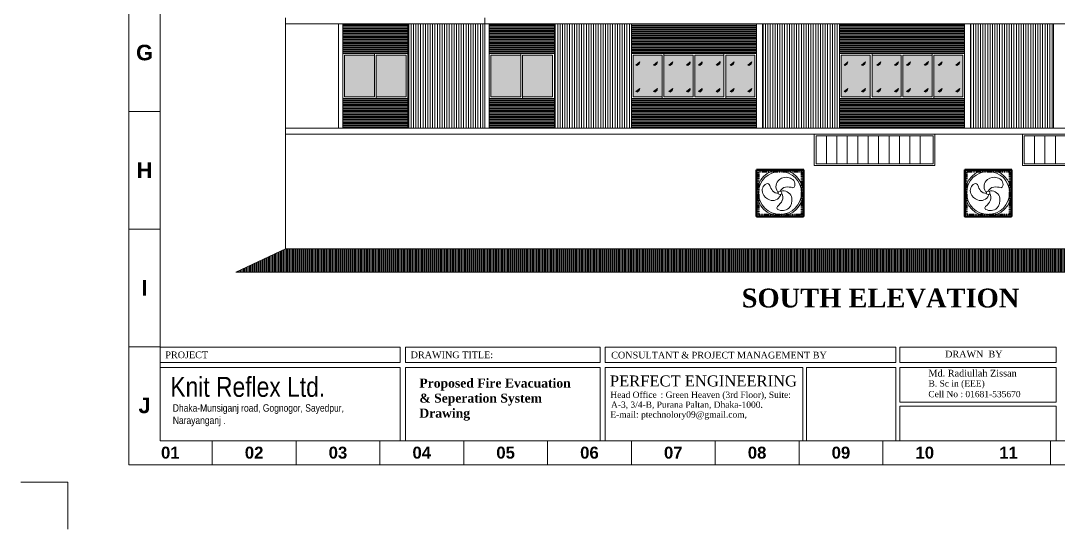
# Model space of a CAD drawing. Header units: inches. Extents: x -250485 to 735580, y -140410 to 288049.
# Drawn here: x 56308 to 57502, y 20857 to 21442 of the extents above; entities that cross this region are included whole.
import ezdxf

# ---------------------------------------------------------------- set-up
doc = ezdxf.new("R2010")
doc.units = ezdxf.units.IN
doc.header["$MEASUREMENT"] = 0
doc.linetypes.add('BORDER2', pattern=[0.875, 0.25, -0.125, 0.25, -0.125, 0, -0.125])
doc.layers.get('0').update_dxf_attribs({"lineweight": 0})
doc.layers.get('Defpoints').update_dxf_attribs({"lineweight": 0})
for name, color, linetype, lineweight in [('DIM.', 251, 'Continuous', 5), ('DIM_WORKING', 7, 'Continuous', 0), ('FIX', 251, 'Continuous', 0), ('Inline', 7, 'Continuous', 0), ('Layer1', 134, 'Continuous', 0), ('Line.1', 36, 'Continuous', 0), ('MAN', 215, 'Continuous', 0), ('Outline', 7, 'Continuous', 0), ('Rack', 160, 'BORDER2', 0), ('Scale', 7, 'Continuous', 0), ('Scale_Text', 7, 'Continuous', 0), ('St_Rod-Dim', 190, 'Continuous', 0), ('Text', 7, 'Continuous', 0), ('TEXT_TITLEBOX', 7, 'Continuous', 13), ('Titelblk', 7, 'Continuous', 25), ('TITLE', 7, 'Continuous', 20), ('Win', 5, 'Continuous', 0), ('window', 140, 'Continuous', 0)]:
    doc.layers.add(name, color=color, linetype=linetype, lineweight=lineweight)
doc.styles.add('MONOTEXT', font='txt')
doc.styles.add('SHT-TEXT-1', font='times.ttf', dxfattribs={"height": 12})
doc.styles.get("Standard").update_dxf_attribs({"font": 'arialbd.ttf', "height": 24})
doc.styles.add('TEXT', font='arial.ttf')
pattern_1 = [(0, (48924.7229, 18004.5232), (4e-16, 1.375), [])]
pattern_2 = [(270, (46652.024, 24522.1427), (2.75, -7e-16), [])]
pattern_3 = [(0, (48756.1524, 18004.5232), (4e-16, 1.375), [])]

# ---------------------------------------------------------------- blocks, each defined once
blk = doc.blocks.new('g8')
at = {"layer": 'Rack', "lineweight": 50}
for p, q in [((-2237.1, -159.9), (-2182.8, -159.9)), ((-2183.1, -159.9), (-2237.1, -159.9)), ((-2237.1, -159.9), (-2237.1, -213.9)), ((-2237.1, -159.9), (-2183.1, -159.9)), ((-2237.1, -213.9), (-2237.1, -159.9)), ((-2185.1, -161.9), (-2235.1, -161.9)), ((-2235.1, -161.9), (-2235.1, -211.9)), ((-2185.1, -211.9), (-2185.1, -161.9)), ((-2183.1, -213.9), (-2183.1, -159.9)), ((-2183.1, -159.9), (-2183.1, -213.9)), ((-2237.1, -213.9), (-2183.1, -213.9)), ((-2183.1, -213.9), (-2237.1, -213.9)), ((-2235.1, -211.9), (-2185.1, -211.9))]:
    blk.add_line(p, q, dxfattribs=at)
at = {"layer": 'St_Rod-Dim'}
blk.add_circle((-2210.1, -186.6), 2.02, dxfattribs=at)
for centre, radius, start, end in [((-2222.3, -183.8), 8.37, 113.8965, 204.4167), ((-2224.6, -178.8), 2.84, 17.3144, 113.2837), ((-2204.7, -173.2), 17.8, 195.2348, 218.034), ((-2205, -179.4), 9.83, 125.4573, 215.8641), ((-2203.4, -179.6), 11, 70.7391, 131.6508), ((-2200.8, -177), 7.85, 348.2059, 82.7337), ((-2195.4, -178.3), 2.32, 273.6175, 350.812), ((-2218.3, -182.8), 12.5, 201.2148, 251.6296), ((-2218.4, -186.1), 9.37, 245.7129, 338.3531), ((-2211.9, -178.3), 9.06, 220.7485, 268.9735), ((-2223.6, -197.1), 15.9, 43.6993, 48.22), ((-2202, -188.8), 9.06, 100.7485, 152.5432), ((-2213.5, -187.1), 4.53, 327.6772, 343.0738), ((-2206.3, -190.1), 5.87, 101.2698, 117.9225), ((-2216, -192.1), 9.06, 340.7485, 31.1918), ((-2206.5, -194.5), 10.2, 9.7352, 95.063), ((-2201.6, -205.5), 25.7, 75.7203, 94.6558), ((-2211.7, -203.9), 2.07, 127.2768, 232.9032), ((-2225.2, -187.3), 19.3, 309.0599, 336.2334), ((-2211.6, -194.6), 15.2, 320.2443, 6.8013), ((-2207.5, -194.1), 12.8, 244.4787, 306.4705)]:
    blk.add_arc(centre, radius, start, end, dxfattribs=at)
at = {"layer": 'Win'}
for radius in [26.7, 24.8]:
    blk.add_circle((-2210.1, -186.6), radius, dxfattribs=at)
blk = doc.blocks.new('PAGE')
at = {"layer": 'Inline', "color": 252, "lineweight": 15}
blk.add_lwpolyline([(178051640.63, 22656441.11), (178051640.63, 22657235.79), (178050505.36, 22657235.79), (178050505.36, 22656441.11)], close=True, dxfattribs=at)
at = {"layer": 'Outline', "color": 252, "lineweight": 15}
blk.add_line((178050483.42, 22656424.24), (178051662.57, 22656424.24), dxfattribs=at)
blk.add_lwpolyline([(178050483.42, 22657252.66), (178050483.42, 22656424.24)], dxfattribs=at)
at = {"layer": 'Scale', "color": 252, "lineweight": 9}
for p, q in [((178050483.42, 22656672.88), (178050505.36, 22656672.88)), ((178050483.42, 22656590.1), (178050505.36, 22656590.1)), ((178050483.42, 22656507.32), (178050505.36, 22656507.32)), ((178050542.02, 22656424.24), (178050542.02, 22656441.11)), ((178050601.02, 22656424.24), (178050601.02, 22656441.11)), ((178050660.01, 22656424.24), (178050660.01, 22656441.11)), ((178050719.01, 22656424.24), (178050719.01, 22656441.11)), ((178050778.01, 22656424.24), (178050778.01, 22656441.11)), ((178050837.01, 22656424.24), (178050837.01, 22656441.11)), ((178050896, 22656424.24), (178050896, 22656441.11)), ((178050955, 22656424.24), (178050955, 22656441.11)), ((178051014, 22656424.24), (178051014, 22656441.11)), ((178051131.99, 22656424.24), (178051131.99, 22656441.11))]:
    blk.add_line(p, q, dxfattribs=at)
at = {"layer": 'Scale_Text', "color": 252, "lineweight": 13, "attachment_point": 5}
for s, insert, char_height, width in [('G', (178050494.39, 22656714.27), 10.97, 8.3603), ('H', (178050494.39, 22656631.49), 10.97, 8.3603), ('I', (178050494.39, 22656548.71), 10.97, 8.3603), ('J', (178050494.39, 22656465.93), 10.97, 8.3603), ('01', (178050512.52, 22656432.67), 8.435, 2.5102), ('02', (178050571.52, 22656432.67), 8.435, 2.5102), ('03', (178050630.51, 22656432.67), 8.435, 2.5102), ('04', (178050689.51, 22656432.67), 8.435, 2.5102), ('05', (178050748.51, 22656432.67), 8.435, 2.5102), ('06', (178050807.51, 22656432.67), 8.435, 2.5102), ('07', (178050866.5, 22656432.67), 8.435, 2.5102), ('08', (178050925.5, 22656432.67), 8.435, 2.5102), ('09', (178050984.5, 22656432.67), 8.435, 2.5102), ('10', (178051043.5, 22656432.67), 8.435, 2.5102), ('11', (178051102.49, 22656432.67), 8.435, 2.5102)]:
    blk.add_mtext(s, dxfattribs=dict(at, insert=insert, char_height=char_height, width=width))
blk = doc.blocks.new('Title')
at = {"layer": 'Defpoints', "color": 1, "ltscale": 10}
blk.add_lwpolyline([(-102338.3, -88042.4), (-102338.3, -87942.4), (-102438.3, -87942.4)], dxfattribs=at)
at = {"layer": 'Titelblk', "color": 3, "linetype": 'Continuous', "lineweight": 0, "xscale": 3.014611567961765, "yscale": 3.014611567959946, "zscale": 3.014611567966516}
blk.add_blockref('PAGE', (-536855255.8, -68388224), dxfattribs=at)

msp = doc.modelspace()

# ---------------------------------------------------------------- hatches: boundary and pattern name
at = {"layer": 'DIM_WORKING', "ltscale": 30}
h = msp.add_hatch(color=256, dxfattribs=at)
h.set_gradient(color1=(191, 203, 212), one_color=1, tint=1, name='CURVED')
h.paths.add_polyline_path([(56715.1, 21402.6), (56680.6, 21402.6), (56680.6, 21354.6), (56715.1, 21354.6)])
h.paths.add_polyline_path([(56751.6, 21402.6), (56717.1, 21402.6), (56717.1, 21354.6), (56751.6, 21354.6)])
h = msp.add_hatch(color=256, dxfattribs=at)
h.set_gradient(color1=(191, 203, 212), one_color=1, tint=1, name='CURVED')
h.paths.add_polyline_path([(56883.7, 21402.6), (56849.2, 21402.6), (56849.2, 21354.6), (56883.7, 21354.6)])
h.paths.add_polyline_path([(56920.2, 21402.6), (56885.7, 21402.6), (56885.7, 21354.6), (56920.2, 21354.6)])
h = msp.add_hatch(color=256, dxfattribs=at)
h.set_gradient(color1=(191, 203, 212), one_color=1, tint=1, name='CURVED')
h.paths.add_polyline_path([(57046.4, 21402.6), (57012.9, 21402.6), (57012.9, 21354.6), (57046.4, 21354.6)])
h.paths.add_polyline_path([(57036.3, 21391.1), (57040.8, 21394.8), (57040.6, 21393.6), (57040.2, 21392.4), (57037.9, 21390.6), (57037.4, 21391.1)], flags=16)
h.paths.add_polyline_path([(57019.9, 21392.4), (57017.6, 21390.6), (57017.2, 21391.1), (57016.1, 21391.1), (57020.5, 21394.8), (57020.3, 21393.6)], flags=16)
h.paths.add_polyline_path([(57040.8, 21364.3), (57040.6, 21363.1), (57040.6, 21362.2), (57040.2, 21361.9), (57037.9, 21360.1), (57037.4, 21360.7), (57036.4, 21360.7)], flags=16)
h.paths.add_polyline_path([(57020.5, 21364.3), (57020.3, 21363.1), (57019.9, 21361.9), (57017.6, 21360.1), (57017.2, 21360.7), (57016.1, 21360.7)], flags=16)
h.paths.add_polyline_path([(57048.4, 21354.6), (57081.9, 21354.6), (57081.9, 21402.6), (57048.4, 21402.6)])
h.paths.add_polyline_path([(57055.5, 21390.6), (57055.1, 21391.1), (57054, 21391.1), (57058.4, 21394.8), (57058.2, 21393.6), (57057.8, 21392.4)], flags=16)
h.paths.add_polyline_path([(57058.4, 21364.3), (57058.2, 21363.1), (57057.8, 21361.9), (57055.5, 21360.1), (57055.1, 21360.7), (57054, 21360.7)], flags=16)
h.paths.add_polyline_path([(57074.2, 21391.1), (57078.7, 21394.8), (57078.5, 21393.6), (57078.1, 21392.4), (57075.8, 21390.6), (57075.3, 21391.1)], flags=16)
h.paths.add_polyline_path([(57074.2, 21360.7), (57078.7, 21364.3), (57078.5, 21363.1), (57078.1, 21361.9), (57075.8, 21360.1), (57075.3, 21360.7)], flags=16)
h.paths.add_polyline_path([(57083.9, 21354.6), (57117.4, 21354.6), (57117.4, 21402.6), (57083.9, 21402.6)])
h.paths.add_polyline_path([(57092.5, 21364.3), (57092.3, 21363.1), (57091.9, 21361.9), (57089.6, 21360.1), (57089.2, 21360.7), (57088.1, 21360.7)], flags=16)
h.paths.add_polyline_path([(57089.6, 21390.6), (57089.2, 21391.1), (57088.1, 21391.1), (57092.5, 21394.8), (57092.3, 21393.6), (57091.9, 21392.4)], flags=16)
h.paths.add_polyline_path([(57112.6, 21392.7), (57110.3, 21390.9), (57109.9, 21390.6), (57112.2, 21392.4)], flags=16)
h.paths.add_polyline_path([(57108.3, 21360.7), (57112.8, 21364.3), (57112.6, 21363.1), (57112.2, 21361.9), (57109.9, 21360.1), (57109.4, 21360.7)], flags=16)
h.paths.add_polyline_path([(57152.9, 21402.6), (57119.4, 21402.6), (57119.4, 21354.6), (57152.9, 21354.6)])
h.paths.add_polyline_path([(57129.1, 21364.3), (57128.8, 21363.1), (57128.4, 21361.9), (57126.1, 21360.1), (57125.7, 21360.7), (57124.6, 21360.7)], flags=16)
h.paths.add_polyline_path([(57149.4, 21364.3), (57149.1, 21363.1), (57148.7, 21361.9), (57146.4, 21360.1), (57146, 21360.7), (57144.9, 21360.7)], flags=16)
h.paths.add_polyline_path([(57144.9, 21391.1), (57149.4, 21394.8), (57149.1, 21393.6), (57148.7, 21392.4), (57146.4, 21390.6), (57146, 21391.1)], flags=16)
h.paths.add_polyline_path([(57126.1, 21390.6), (57125.7, 21391.1), (57124.6, 21391.1), (57129.1, 21394.8), (57128.8, 21393.6), (57128.4, 21392.4)], flags=16)
h = msp.add_hatch(color=256, dxfattribs=at)
h.set_gradient(color1=(191, 203, 212), one_color=1, tint=1, name='CURVED')
h.paths.add_polyline_path([(57285.9, 21402.6), (57252.4, 21402.6), (57252.4, 21354.6), (57285.9, 21354.6)])
h.paths.add_polyline_path([(57275.8, 21391.1), (57280.3, 21394.8), (57280.1, 21393.6), (57279.7, 21392.4), (57277.4, 21390.6), (57276.9, 21391.1)], flags=16)
h.paths.add_polyline_path([(57259.4, 21392.4), (57257.1, 21390.6), (57256.7, 21391.1), (57255.6, 21391.1), (57260, 21394.8), (57259.8, 21393.6)], flags=16)
h.paths.add_polyline_path([(57280.3, 21364.3), (57280.1, 21363.1), (57280.1, 21362.2), (57279.7, 21361.9), (57277.4, 21360.1), (57276.9, 21360.7), (57275.9, 21360.7)], flags=16)
h.paths.add_polyline_path([(57260, 21364.3), (57259.8, 21363.1), (57259.4, 21361.9), (57257.1, 21360.1), (57256.7, 21360.7), (57255.6, 21360.7)], flags=16)
h.paths.add_polyline_path([(57287.9, 21354.6), (57321.4, 21354.6), (57321.4, 21402.6), (57287.9, 21402.6)])
h.paths.add_polyline_path([(57295, 21390.6), (57294.6, 21391.1), (57293.5, 21391.1), (57297.9, 21394.8), (57297.7, 21393.6), (57297.3, 21392.4)], flags=16)
h.paths.add_polyline_path([(57297.9, 21364.3), (57297.7, 21363.1), (57297.3, 21361.9), (57295, 21360.1), (57294.6, 21360.7), (57293.5, 21360.7)], flags=16)
h.paths.add_polyline_path([(57313.7, 21391.1), (57318.2, 21394.8), (57318, 21393.6), (57317.6, 21392.4), (57315.3, 21390.6), (57314.8, 21391.1)], flags=16)
h.paths.add_polyline_path([(57313.7, 21360.7), (57318.2, 21364.3), (57318, 21363.1), (57317.6, 21361.9), (57315.3, 21360.1), (57314.8, 21360.7)], flags=16)
h.paths.add_polyline_path([(57323.4, 21354.6), (57356.9, 21354.6), (57356.9, 21402.6), (57323.4, 21402.6)])
h.paths.add_polyline_path([(57332, 21364.3), (57331.8, 21363.1), (57331.4, 21361.9), (57329.1, 21360.1), (57328.7, 21360.7), (57327.6, 21360.7)], flags=16)
h.paths.add_polyline_path([(57329.1, 21390.6), (57328.7, 21391.1), (57327.6, 21391.1), (57332, 21394.8), (57331.8, 21393.6), (57331.4, 21392.4)], flags=16)
h.paths.add_polyline_path([(57352.1, 21392.7), (57349.8, 21390.9), (57349.4, 21390.6), (57351.7, 21392.4)], flags=16)
h.paths.add_polyline_path([(57347.8, 21360.7), (57352.3, 21364.3), (57352.1, 21363.1), (57351.7, 21361.9), (57349.4, 21360.1), (57348.9, 21360.7)], flags=16)
h.paths.add_polyline_path([(57392.4, 21402.6), (57358.9, 21402.6), (57358.9, 21354.6), (57392.4, 21354.6)])
h.paths.add_polyline_path([(57368.6, 21364.3), (57368.3, 21363.1), (57367.9, 21361.9), (57365.6, 21360.1), (57365.2, 21360.7), (57364.1, 21360.7)], flags=16)
h.paths.add_polyline_path([(57388.9, 21364.3), (57388.6, 21363.1), (57388.2, 21361.9), (57385.9, 21360.1), (57385.5, 21360.7), (57384.4, 21360.7)], flags=16)
h.paths.add_polyline_path([(57384.4, 21391.1), (57388.9, 21394.8), (57388.6, 21393.6), (57388.2, 21392.4), (57385.9, 21390.6), (57385.5, 21391.1)], flags=16)
h.paths.add_polyline_path([(57365.6, 21390.6), (57365.2, 21391.1), (57364.1, 21391.1), (57368.6, 21394.8), (57368.3, 21393.6), (57367.9, 21392.4)], flags=16)
at = {"layer": 'FIX', "ltscale": 30}
h = msp.add_hatch(dxfattribs=at)
h.set_pattern_fill('ANSI31', color=256, scale=11, angle=315, style=0)
h.set_pattern_definition(pattern_3)
h.paths.add_polyline_path([(56753.6, 21438.6), (56678.6, 21438.6), (56678.6, 21404.6), (56753.6, 21404.6)])
h = msp.add_hatch(dxfattribs=at)
h.set_pattern_fill('ANSI31', color=256, scale=11, angle=315, style=0)
h.set_pattern_definition(pattern_1)
h.paths.add_polyline_path([(56922.2, 21438.6), (56847.2, 21438.6), (56847.2, 21404.6), (56922.2, 21404.6)])
h = msp.add_hatch(dxfattribs=at)
h.set_pattern_fill('ANSI31', color=256, scale=11, angle=315, style=0)
h.set_pattern_definition([(0, (46652.0241, 24522.1427), (4e-16, 1.375), [])])
h.paths.add_polyline_path([(57154.9, 21438.6), (57010.9, 21438.6), (57010.9, 21404.6), (57154.9, 21404.6)])
h = msp.add_hatch(dxfattribs=at)
h.set_pattern_fill('ANSI31', color=256, scale=11, angle=315, style=0)
h.set_pattern_definition(pattern_1)
h.paths.add_polyline_path([(57394.4, 21438.6), (57250.4, 21438.6), (57250.4, 21404.6), (57394.4, 21404.6)])
h = msp.add_hatch(dxfattribs=at)
h.set_pattern_fill('ANSI31', color=256, scale=11, angle=315, style=0)
h.set_pattern_definition(pattern_3)
h.paths.add_polyline_path([(56753.6, 21352.6), (56678.6, 21352.6), (56678.6, 21318.6), (56753.6, 21318.6)])
h = msp.add_hatch(dxfattribs=at)
h.set_pattern_fill('ANSI31', color=256, scale=11, angle=315, style=0)
h.set_pattern_definition(pattern_1)
h.paths.add_polyline_path([(56922.2, 21352.6), (56847.2, 21352.6), (56847.2, 21318.6), (56922.2, 21318.6)])
h = msp.add_hatch(dxfattribs=at)
h.set_pattern_fill('ANSI31', color=256, scale=11, angle=315, style=0)
h.set_pattern_definition(pattern_1)
h.paths.add_polyline_path([(57154.9, 21352.6), (57010.9, 21352.6), (57010.9, 21318.6), (57154.9, 21318.6)])
h = msp.add_hatch(dxfattribs=at)
h.set_pattern_fill('ANSI31', color=256, scale=11, angle=315, style=0)
h.set_pattern_definition(pattern_1)
h.paths.add_polyline_path([(57394.4, 21352.6), (57250.4, 21352.6), (57250.4, 21318.6), (57394.4, 21318.6)])
at = {"layer": 'Line.1', "ltscale": 30}
h = msp.add_hatch(dxfattribs=at)
h.set_pattern_fill('ANSI31', color=256, scale=11, angle=225, style=0)
h.set_pattern_definition([(270, (48924.7229, 18004.5232), (1.375, -3e-16), [])])
h.paths.add_polyline_path([(58169.2, 21152.6), (58100.9, 21179.6), (56612.7, 21179.6), (56555.7, 21152.6)])
at = {"layer": 'MAN', "ltscale": 30}
h = msp.add_hatch(dxfattribs=at)
h.set_pattern_fill('ANSI31', color=256, scale=22, angle=225, style=0)
h.set_pattern_definition([(270, (46483.274, 24522.1427), (2.75, -7e-16), [])])
h.paths.add_polyline_path([(56842.2, 21438.6), (56753.4, 21438.6), (56753.4, 21318.6), (56842.2, 21318.6)])
h = msp.add_hatch(dxfattribs=at)
h.set_pattern_fill('ANSI31', color=256, scale=22, angle=225, style=0)
h.set_pattern_definition(pattern_2)
h.paths.add_polyline_path([(57010.9, 21438.6), (56922.2, 21438.6), (56922.2, 21318.6), (57010.9, 21318.6)])
h = msp.add_hatch(dxfattribs=at)
h.set_pattern_fill('ANSI31', color=256, scale=22, angle=225, style=0)
h.set_pattern_definition(pattern_2)
h.paths.add_polyline_path([(57250.4, 21438.6), (57161.7, 21438.6), (57161.7, 21318.6), (57250.4, 21318.6)])
h = msp.add_hatch(dxfattribs=at)
h.set_pattern_fill('ANSI31', color=256, scale=22, angle=225, style=0)
h.set_pattern_definition(pattern_2)
h.paths.add_polyline_path([(57496.9, 21438.6), (57401.2, 21438.6), (57401.2, 21318.6), (57496.9, 21318.6)])

# ---------------------------------------------------------------- linework, layer by layer
at = {"layer": 'DIM_WORKING', "ltscale": 30}
for points in [[(57154.9, 21404.6), (57010.9, 21404.6), (57010.9, 21352.6), (57154.9, 21352.6)], [(57250.4, 21404.6), (57394.4, 21404.6), (57394.4, 21352.6), (57250.4, 21352.6)], [(57208.9, 21270.6), (57154.9, 21270.6), (57154.9, 21216.6), (57208.9, 21216.6)], [(57448.4, 21270.6), (57394.4, 21270.6), (57394.4, 21216.6), (57448.4, 21216.6)]]:
    msp.add_lwpolyline(points, close=True, dxfattribs=at)
at = {"layer": 'FIX', "ltscale": 30}
for p, q in [((56612.7, 21318.6), (56612.7, 21445.6)), ((56673.6, 21318.6), (56673.6, 21438.6)), ((56678.6, 21318.6), (56678.6, 21438.6)), ((56753.6, 21318.6), (56753.6, 21438.6)), ((56842.2, 21318.6), (56842.2, 21445.6)), ((56847.2, 21318.6), (56847.2, 21438.6)), ((56922.2, 21318.6), (56922.2, 21438.6)), ((57010.9, 21318.6), (57010.9, 21438.6)), ((57154.9, 21318.6), (57154.9, 21438.6)), ((57161.7, 21318.6), (57161.7, 21438.6)), ((57250.4, 21318.6), (57250.4, 21438.6)), ((57394.4, 21318.6), (57394.4, 21438.6)), ((57401.2, 21318.6), (57401.2, 21438.6)), ((57496.9, 21318.6), (57496.9, 21438.6)), ((56612.7, 21179.6), (56612.7, 21318.6))]:
    msp.add_line(p, q, dxfattribs=at)
for points in [[(56612.7, 21438.6), (58136.9, 21438.6)], [(56678.6, 21404.6), (56753.6, 21404.6)], [(56847.2, 21404.6), (56922.2, 21404.6)], [(57010.9, 21404.6), (57154.9, 21404.6)], [(57250.4, 21404.6), (57394.4, 21404.6)], [(56678.6, 21352.6), (56753.6, 21352.6)], [(56847.2, 21352.6), (56922.2, 21352.6)], [(57010.9, 21352.6), (57154.9, 21352.6)], [(57250.4, 21352.6), (57394.4, 21352.6)], [(56612.7, 21318.6), (58136.9, 21318.6)], [(56612.7, 21318.6), (58100.9, 21318.6)], [(56612.7, 21311.6), (58100.9, 21311.6)], [(56612.7, 21179.6), (58100.9, 21179.6)]]:
    msp.add_lwpolyline(points, dxfattribs=at)
at = {"layer": 'Layer1', "ltscale": 30}
for p, q in [((57016.1, 21391.1), (57020.5, 21394.8)), ((57017.2, 21391.1), (57016.1, 21391.1)), ((57017.2, 21391.1), (57020.3, 21393.6)), ((57017.6, 21390.6), (57017.2, 21391.1)), ((57017.6, 21390.6), (57019.9, 21392.4)), ((57020.3, 21393.6), (57019.9, 21392.4)), ((57020.5, 21394.8), (57020.3, 21393.6)), ((57036.3, 21391.1), (57040.8, 21394.8)), ((57036.3, 21391.1), (57040.8, 21394.8)), ((57037.4, 21391.1), (57036.3, 21391.1)), ((57037.4, 21391.1), (57040.6, 21393.6)), ((57037.4, 21391.1), (57040.6, 21393.6)), ((57037.9, 21390.6), (57037.4, 21391.1)), ((57037.9, 21390.6), (57040.2, 21392.4)), ((57037.9, 21390.6), (57040.2, 21392.4)), ((57040.6, 21393.6), (57040.2, 21392.4)), ((57040.8, 21394.8), (57040.6, 21393.6)), ((57054, 21391.1), (57058.4, 21394.8)), ((57054, 21391.1), (57058.4, 21394.8)), ((57055.1, 21391.1), (57054, 21391.1)), ((57055.1, 21391.1), (57058.2, 21393.6)), ((57055.1, 21391.1), (57058.2, 21393.6)), ((57055.5, 21390.6), (57055.1, 21391.1)), ((57055.5, 21390.6), (57057.8, 21392.4)), ((57055.5, 21390.6), (57057.8, 21392.4)), ((57058.2, 21393.6), (57057.8, 21392.4)), ((57058.4, 21394.8), (57058.2, 21393.6)), ((57074.2, 21391.1), (57078.7, 21394.8)), ((57074.2, 21391.1), (57078.7, 21394.8)), ((57075.3, 21391.1), (57074.2, 21391.1)), ((57075.3, 21391.1), (57078.5, 21393.6)), ((57075.3, 21391.1), (57078.5, 21393.6)), ((57075.8, 21390.6), (57075.3, 21391.1)), ((57075.8, 21390.6), (57078.1, 21392.4)), ((57075.8, 21390.6), (57078.1, 21392.4)), ((57078.5, 21393.6), (57078.1, 21392.4)), ((57078.7, 21394.8), (57078.5, 21393.6)), ((57088.1, 21391.1), (57092.5, 21394.8)), ((57088.1, 21391.1), (57092.5, 21394.8)), ((57089.2, 21391.1), (57088.1, 21391.1)), ((57089.2, 21391.1), (57092.3, 21393.6)), ((57089.2, 21391.1), (57092.3, 21393.6)), ((57089.6, 21390.6), (57089.2, 21391.1)), ((57089.6, 21390.6), (57091.9, 21392.4)), ((57089.6, 21390.6), (57091.9, 21392.4)), ((57092.3, 21393.6), (57091.9, 21392.4)), ((57092.5, 21394.8), (57092.3, 21393.6)), ((57108.3, 21391.1), (57112.8, 21394.8)), ((57108.7, 21391.4), (57113.2, 21395.1)), ((57109.8, 21391.5), (57108.7, 21391.4)), ((57109.4, 21391.1), (57112.6, 21393.6)), ((57109.8, 21391.5), (57113, 21393.9)), ((57110.3, 21390.9), (57109.8, 21391.5)), ((57109.9, 21390.6), (57112.2, 21392.4)), ((57110.3, 21390.9), (57112.6, 21392.7)), ((57113, 21393.9), (57112.6, 21392.7)), ((57113.2, 21395.1), (57113, 21393.9)), ((57124.6, 21391.1), (57129.1, 21394.8)), ((57124.6, 21391.1), (57129.1, 21394.8)), ((57125.7, 21391.1), (57124.6, 21391.1)), ((57125.7, 21391.1), (57128.8, 21393.6)), ((57125.7, 21391.1), (57128.8, 21393.6)), ((57126.1, 21390.6), (57125.7, 21391.1)), ((57126.1, 21390.6), (57128.4, 21392.4)), ((57126.1, 21390.6), (57128.4, 21392.4)), ((57128.8, 21393.6), (57128.4, 21392.4)), ((57129.1, 21394.8), (57128.8, 21393.6)), ((57144.9, 21391.1), (57149.4, 21394.8)), ((57144.9, 21391.1), (57149.4, 21394.8)), ((57146, 21391.1), (57144.9, 21391.1)), ((57146, 21391.1), (57149.1, 21393.6)), ((57146, 21391.1), (57149.1, 21393.6)), ((57146.4, 21390.6), (57146, 21391.1)), ((57146.4, 21390.6), (57148.7, 21392.4)), ((57146.4, 21390.6), (57148.7, 21392.4)), ((57149.1, 21393.6), (57148.7, 21392.4)), ((57149.4, 21394.8), (57149.1, 21393.6)), ((57255.6, 21391.1), (57260, 21394.8)), ((57256.7, 21391.1), (57255.6, 21391.1)), ((57256.7, 21391.1), (57259.8, 21393.6)), ((57257.1, 21390.6), (57256.7, 21391.1)), ((57257.1, 21390.6), (57259.4, 21392.4)), ((57259.8, 21393.6), (57259.4, 21392.4)), ((57260, 21394.8), (57259.8, 21393.6)), ((57275.8, 21391.1), (57280.3, 21394.8)), ((57275.8, 21391.1), (57280.3, 21394.8)), ((57276.9, 21391.1), (57275.8, 21391.1)), ((57276.9, 21391.1), (57280.1, 21393.6)), ((57276.9, 21391.1), (57280.1, 21393.6)), ((57277.4, 21390.6), (57276.9, 21391.1)), ((57277.4, 21390.6), (57279.7, 21392.4)), ((57277.4, 21390.6), (57279.7, 21392.4)), ((57280.1, 21393.6), (57279.7, 21392.4)), ((57280.3, 21394.8), (57280.1, 21393.6)), ((57293.5, 21391.1), (57297.9, 21394.8)), ((57293.5, 21391.1), (57297.9, 21394.8)), ((57294.6, 21391.1), (57293.5, 21391.1)), ((57294.6, 21391.1), (57297.7, 21393.6)), ((57294.6, 21391.1), (57297.7, 21393.6)), ((57295, 21390.6), (57294.6, 21391.1)), ((57295, 21390.6), (57297.3, 21392.4)), ((57295, 21390.6), (57297.3, 21392.4)), ((57297.7, 21393.6), (57297.3, 21392.4)), ((57297.9, 21394.8), (57297.7, 21393.6)), ((57313.7, 21391.1), (57318.2, 21394.8)), ((57313.7, 21391.1), (57318.2, 21394.8)), ((57314.8, 21391.1), (57313.7, 21391.1)), ((57314.8, 21391.1), (57318, 21393.6)), ((57314.8, 21391.1), (57318, 21393.6)), ((57315.3, 21390.6), (57314.8, 21391.1)), ((57315.3, 21390.6), (57317.6, 21392.4)), ((57315.3, 21390.6), (57317.6, 21392.4)), ((57318, 21393.6), (57317.6, 21392.4)), ((57318.2, 21394.8), (57318, 21393.6)), ((57327.6, 21391.1), (57332, 21394.8)), ((57327.6, 21391.1), (57332, 21394.8)), ((57328.7, 21391.1), (57327.6, 21391.1)), ((57328.7, 21391.1), (57331.8, 21393.6)), ((57328.7, 21391.1), (57331.8, 21393.6)), ((57329.1, 21390.6), (57328.7, 21391.1)), ((57329.1, 21390.6), (57331.4, 21392.4)), ((57329.1, 21390.6), (57331.4, 21392.4)), ((57331.8, 21393.6), (57331.4, 21392.4)), ((57332, 21394.8), (57331.8, 21393.6)), ((57347.8, 21391.1), (57352.3, 21394.8)), ((57348.2, 21391.4), (57352.7, 21395.1)), ((57349.3, 21391.5), (57348.2, 21391.4)), ((57348.9, 21391.1), (57352.1, 21393.6)), ((57349.3, 21391.5), (57352.5, 21393.9)), ((57349.8, 21390.9), (57349.3, 21391.5)), ((57349.4, 21390.6), (57351.7, 21392.4)), ((57349.8, 21390.9), (57352.1, 21392.7)), ((57352.5, 21393.9), (57352.1, 21392.7)), ((57352.7, 21395.1), (57352.5, 21393.9)), ((57364.1, 21391.1), (57368.6, 21394.8)), ((57364.1, 21391.1), (57368.6, 21394.8)), ((57365.2, 21391.1), (57364.1, 21391.1)), ((57365.2, 21391.1), (57368.3, 21393.6)), ((57365.2, 21391.1), (57368.3, 21393.6)), ((57365.6, 21390.6), (57365.2, 21391.1)), ((57365.6, 21390.6), (57367.9, 21392.4)), ((57365.6, 21390.6), (57367.9, 21392.4)), ((57368.3, 21393.6), (57367.9, 21392.4)), ((57368.6, 21394.8), (57368.3, 21393.6)), ((57384.4, 21391.1), (57388.9, 21394.8)), ((57384.4, 21391.1), (57388.9, 21394.8)), ((57385.5, 21391.1), (57384.4, 21391.1)), ((57385.5, 21391.1), (57388.6, 21393.6)), ((57385.5, 21391.1), (57388.6, 21393.6)), ((57385.9, 21390.6), (57385.5, 21391.1)), ((57385.9, 21390.6), (57388.2, 21392.4)), ((57385.9, 21390.6), (57388.2, 21392.4)), ((57388.6, 21393.6), (57388.2, 21392.4)), ((57388.9, 21394.8), (57388.6, 21393.6)), ((57016.1, 21360.7), (57020.5, 21364.3)), ((57016.1, 21360.7), (57020.5, 21364.3)), ((57017.2, 21360.7), (57016.1, 21360.7)), ((57017.2, 21360.7), (57020.3, 21363.1)), ((57017.2, 21360.7), (57020.3, 21363.1)), ((57017.6, 21360.1), (57017.2, 21360.7)), ((57017.6, 21360.1), (57019.9, 21361.9)), ((57017.6, 21360.1), (57019.9, 21361.9)), ((57020.3, 21363.1), (57019.9, 21361.9)), ((57020.5, 21364.3), (57020.3, 21363.1)), ((57036.3, 21360.7), (57040.8, 21364.3)), ((57037.4, 21360.7), (57036.3, 21360.7)), ((57037.4, 21360.7), (57040.6, 21363.1)), ((57037.9, 21360.1), (57037.4, 21360.7)), ((57037.9, 21360.1), (57040.2, 21361.9)), ((57040.2, 21361.9), (57037.9, 21360.1)), ((57040.6, 21362.2), (57040.2, 21361.9)), ((57040.8, 21364.3), (57040.6, 21363.1)), ((57040.6, 21363.1), (57040.6, 21362.2)), ((57054, 21360.7), (57058.4, 21364.3)), ((57054, 21360.7), (57058.4, 21364.3)), ((57055.1, 21360.7), (57054, 21360.7)), ((57055.1, 21360.7), (57058.2, 21363.1)), ((57055.1, 21360.7), (57058.2, 21363.1)), ((57055.5, 21360.1), (57055.1, 21360.7)), ((57055.5, 21360.1), (57057.8, 21361.9)), ((57055.5, 21360.1), (57057.8, 21361.9)), ((57058.2, 21363.1), (57057.8, 21361.9)), ((57058.4, 21364.3), (57058.2, 21363.1)), ((57074.2, 21360.7), (57078.7, 21364.3)), ((57074.2, 21360.7), (57078.7, 21364.3)), ((57075.3, 21360.7), (57074.2, 21360.7)), ((57075.3, 21360.7), (57078.5, 21363.1)), ((57075.3, 21360.7), (57078.5, 21363.1)), ((57075.8, 21360.1), (57075.3, 21360.7)), ((57075.8, 21360.1), (57078.1, 21361.9)), ((57075.8, 21360.1), (57078.1, 21361.9)), ((57078.5, 21363.1), (57078.1, 21361.9)), ((57078.7, 21364.3), (57078.5, 21363.1)), ((57088.1, 21360.7), (57092.5, 21364.3)), ((57088.1, 21360.7), (57092.5, 21364.3)), ((57089.2, 21360.7), (57088.1, 21360.7)), ((57089.2, 21360.7), (57092.3, 21363.1)), ((57089.2, 21360.7), (57092.3, 21363.1)), ((57089.6, 21360.1), (57089.2, 21360.7)), ((57089.6, 21360.1), (57091.9, 21361.9)), ((57089.6, 21360.1), (57091.9, 21361.9)), ((57092.3, 21363.1), (57091.9, 21361.9)), ((57092.5, 21364.3), (57092.3, 21363.1)), ((57108.3, 21360.7), (57112.8, 21364.3)), ((57108.3, 21360.7), (57112.8, 21364.3)), ((57109.4, 21360.7), (57108.3, 21360.7)), ((57109.4, 21360.7), (57112.6, 21363.1)), ((57109.4, 21360.7), (57112.6, 21363.1)), ((57109.9, 21360.1), (57109.4, 21360.7)), ((57109.9, 21360.1), (57112.2, 21361.9)), ((57109.9, 21360.1), (57112.2, 21361.9)), ((57112.6, 21363.1), (57112.2, 21361.9)), ((57112.8, 21364.3), (57112.6, 21363.1)), ((57124.6, 21360.7), (57129.1, 21364.3)), ((57124.6, 21360.7), (57129.1, 21364.3)), ((57125.7, 21360.7), (57124.6, 21360.7)), ((57125.7, 21360.7), (57128.8, 21363.1)), ((57125.7, 21360.7), (57128.8, 21363.1)), ((57126.1, 21360.1), (57125.7, 21360.7)), ((57126.1, 21360.1), (57128.4, 21361.9)), ((57126.1, 21360.1), (57128.4, 21361.9)), ((57128.8, 21363.1), (57128.4, 21361.9)), ((57129.1, 21364.3), (57128.8, 21363.1)), ((57144.9, 21360.7), (57149.4, 21364.3)), ((57144.9, 21360.7), (57149.4, 21364.3)), ((57146, 21360.7), (57144.9, 21360.7)), ((57146, 21360.7), (57149.1, 21363.1)), ((57146, 21360.7), (57149.1, 21363.1)), ((57146.4, 21360.1), (57146, 21360.7)), ((57146.4, 21360.1), (57148.7, 21361.9)), ((57146.4, 21360.1), (57148.7, 21361.9)), ((57149.1, 21363.1), (57148.7, 21361.9)), ((57149.4, 21364.3), (57149.1, 21363.1)), ((57255.6, 21360.7), (57260, 21364.3)), ((57255.6, 21360.7), (57260, 21364.3)), ((57256.7, 21360.7), (57255.6, 21360.7)), ((57256.7, 21360.7), (57259.8, 21363.1)), ((57256.7, 21360.7), (57259.8, 21363.1)), ((57257.1, 21360.1), (57256.7, 21360.7)), ((57257.1, 21360.1), (57259.4, 21361.9)), ((57257.1, 21360.1), (57259.4, 21361.9)), ((57259.8, 21363.1), (57259.4, 21361.9)), ((57260, 21364.3), (57259.8, 21363.1)), ((57275.8, 21360.7), (57280.3, 21364.3)), ((57276.9, 21360.7), (57275.8, 21360.7)), ((57276.9, 21360.7), (57280.1, 21363.1)), ((57277.4, 21360.1), (57276.9, 21360.7)), ((57277.4, 21360.1), (57279.7, 21361.9)), ((57279.7, 21361.9), (57277.4, 21360.1)), ((57280.1, 21362.2), (57279.7, 21361.9)), ((57280.3, 21364.3), (57280.1, 21363.1)), ((57280.1, 21363.1), (57280.1, 21362.2)), ((57293.5, 21360.7), (57297.9, 21364.3)), ((57293.5, 21360.7), (57297.9, 21364.3)), ((57294.6, 21360.7), (57293.5, 21360.7)), ((57294.6, 21360.7), (57297.7, 21363.1)), ((57294.6, 21360.7), (57297.7, 21363.1)), ((57295, 21360.1), (57294.6, 21360.7)), ((57295, 21360.1), (57297.3, 21361.9)), ((57295, 21360.1), (57297.3, 21361.9)), ((57297.7, 21363.1), (57297.3, 21361.9)), ((57297.9, 21364.3), (57297.7, 21363.1)), ((57313.7, 21360.7), (57318.2, 21364.3)), ((57313.7, 21360.7), (57318.2, 21364.3)), ((57314.8, 21360.7), (57313.7, 21360.7)), ((57314.8, 21360.7), (57318, 21363.1)), ((57314.8, 21360.7), (57318, 21363.1)), ((57315.3, 21360.1), (57314.8, 21360.7)), ((57315.3, 21360.1), (57317.6, 21361.9)), ((57315.3, 21360.1), (57317.6, 21361.9)), ((57318, 21363.1), (57317.6, 21361.9)), ((57318.2, 21364.3), (57318, 21363.1)), ((57327.6, 21360.7), (57332, 21364.3)), ((57327.6, 21360.7), (57332, 21364.3)), ((57328.7, 21360.7), (57327.6, 21360.7)), ((57328.7, 21360.7), (57331.8, 21363.1)), ((57328.7, 21360.7), (57331.8, 21363.1)), ((57329.1, 21360.1), (57328.7, 21360.7)), ((57329.1, 21360.1), (57331.4, 21361.9)), ((57329.1, 21360.1), (57331.4, 21361.9)), ((57331.8, 21363.1), (57331.4, 21361.9)), ((57332, 21364.3), (57331.8, 21363.1)), ((57347.8, 21360.7), (57352.3, 21364.3)), ((57347.8, 21360.7), (57352.3, 21364.3)), ((57348.9, 21360.7), (57347.8, 21360.7)), ((57348.9, 21360.7), (57352.1, 21363.1)), ((57348.9, 21360.7), (57352.1, 21363.1)), ((57349.4, 21360.1), (57348.9, 21360.7)), ((57349.4, 21360.1), (57351.7, 21361.9)), ((57349.4, 21360.1), (57351.7, 21361.9)), ((57352.1, 21363.1), (57351.7, 21361.9)), ((57352.3, 21364.3), (57352.1, 21363.1)), ((57364.1, 21360.7), (57368.6, 21364.3)), ((57364.1, 21360.7), (57368.6, 21364.3)), ((57365.2, 21360.7), (57364.1, 21360.7)), ((57365.2, 21360.7), (57368.3, 21363.1)), ((57365.2, 21360.7), (57368.3, 21363.1)), ((57365.6, 21360.1), (57365.2, 21360.7)), ((57365.6, 21360.1), (57367.9, 21361.9)), ((57365.6, 21360.1), (57367.9, 21361.9)), ((57368.3, 21363.1), (57367.9, 21361.9)), ((57368.6, 21364.3), (57368.3, 21363.1)), ((57384.4, 21360.7), (57388.9, 21364.3)), ((57384.4, 21360.7), (57388.9, 21364.3)), ((57385.5, 21360.7), (57384.4, 21360.7)), ((57385.5, 21360.7), (57388.6, 21363.1)), ((57385.5, 21360.7), (57388.6, 21363.1)), ((57385.9, 21360.1), (57385.5, 21360.7)), ((57385.9, 21360.1), (57388.2, 21361.9)), ((57385.9, 21360.1), (57388.2, 21361.9)), ((57388.6, 21363.1), (57388.2, 21361.9)), ((57388.9, 21364.3), (57388.6, 21363.1))]:
    msp.add_line(p, q, dxfattribs=at)
at = {"layer": 'Line.1', "ltscale": 30}
for points in [[(56612.7, 21179.6), (56555.7, 21152.6)], [(56555.7, 21152.6), (58169.2, 21152.6)]]:
    msp.add_lwpolyline(points, dxfattribs=at)
at = {"layer": 'TEXT_TITLEBOX'}
for p, q in [((56468.4, 21048.9), (56468.4, 21066.2)), ((56468.4, 21066.2), (56744.8, 21066.2)), ((56744.8, 21066.2), (56744.8, 21048.9)), ((56750.9, 21048.9), (56750.9, 21066.2)), ((56750.9, 21066.2), (56974.8, 21066.2)), ((56974.8, 21066.2), (56974.8, 21048.9)), ((56980.8, 21048.9), (56980.8, 21066.2)), ((56980.8, 21066.2), (57315.3, 21066.2)), ((57315.3, 21066.2), (57315.3, 21048.9)), ((57319.8, 21048.9), (57319.8, 21066.2)), ((57319.8, 21066.2), (57499.8, 21066.2)), ((57499.8, 21066.2), (57499.8, 21048.9)), ((56744.8, 21048.9), (56468.4, 21048.9)), ((56468.4, 20958.7), (56468.4, 21042.8)), ((56468.4, 21042.8), (56744.8, 21042.8)), ((56744.8, 21042.8), (56744.8, 20958.7)), ((56974.8, 21048.9), (56750.9, 21048.9)), ((56750.9, 20958.7), (56750.9, 21042.8)), ((56750.9, 21042.8), (56974.8, 21042.8)), ((56974.8, 21042.8), (56974.8, 20958.7)), ((57315.3, 21048.9), (56980.8, 21048.9)), ((56980.8, 20958.7), (56980.8, 21042.8)), ((56980.8, 21042.8), (57208.3, 21042.8)), ((57208.3, 21042.8), (57208.3, 20958.7)), ((57212.4, 20958.7), (57212.4, 21042.8)), ((57212.4, 21042.8), (57315.3, 21042.8)), ((57315.3, 21042.8), (57315.3, 20958.7)), ((57499.8, 21048.9), (57319.8, 21048.9)), ((57319.8, 21002.9), (57319.8, 21042.8)), ((57319.8, 21042.8), (57500, 21042.8)), ((57500, 21042.8), (57500, 21002.9)), ((57500, 21002.9), (57319.8, 21002.9)), ((57319.8, 20958.7), (57319.8, 20998.6)), ((57319.8, 20998.6), (57500, 20998.6)), ((57500, 20998.6), (57500, 20958.7)), ((56744.8, 20958.7), (56468.4, 20958.7)), ((56974.8, 20958.7), (56750.9, 20958.7)), ((57208.3, 20958.7), (56980.8, 20958.7)), ((57315.3, 20958.7), (57212.4, 20958.7)), ((57500, 20958.7), (57319.8, 20958.7))]:
    msp.add_line(p, q, dxfattribs=at)
at = {"layer": 'window', "ltscale": 30}
for p, q in [((56715.1, 21404.6), (56715.1, 21354.6)), ((56717.1, 21402.6), (56717.1, 21352.6)), ((56883.7, 21404.6), (56883.7, 21354.6)), ((56885.7, 21402.6), (56885.7, 21352.6)), ((57046.4, 21402.6), (57046.4, 21352.6)), ((57048.4, 21404.6), (57048.4, 21354.6)), ((57081.9, 21402.6), (57081.9, 21354.6)), ((57083.9, 21402.6), (57083.9, 21354.6)), ((57117.4, 21404.6), (57117.4, 21354.6)), ((57119.4, 21402.6), (57119.4, 21352.6)), ((57285.9, 21402.6), (57285.9, 21352.6)), ((57287.9, 21404.6), (57287.9, 21354.6)), ((57321.4, 21402.6), (57321.4, 21354.6)), ((57323.4, 21402.6), (57323.4, 21354.6)), ((57356.9, 21404.6), (57356.9, 21354.6)), ((57358.9, 21402.6), (57358.9, 21352.6)), ((57235.4, 21309.6), (57235.4, 21277.6)), ((57247.4, 21309.6), (57247.4, 21277.6)), ((57259.4, 21309.6), (57259.4, 21277.6)), ((57271.4, 21309.6), (57271.4, 21277.6)), ((57283.4, 21309.6), (57283.4, 21277.6)), ((57295.4, 21309.6), (57295.4, 21277.6)), ((57307.4, 21309.6), (57307.4, 21277.6)), ((57319.4, 21309.6), (57319.4, 21277.6)), ((57331.4, 21309.6), (57331.4, 21277.6)), ((57343.4, 21309.6), (57343.4, 21277.6)), ((57474.9, 21309.6), (57474.9, 21277.6)), ((57486.9, 21309.6), (57486.9, 21277.6)), ((57498.9, 21309.6), (57498.9, 21277.6))]:
    msp.add_line(p, q, dxfattribs=at)
for points in [[(56753.6, 21404.6), (56678.6, 21404.6), (56678.6, 21352.6), (56753.6, 21352.6)], [(56922.2, 21404.6), (56847.2, 21404.6), (56847.2, 21352.6), (56922.2, 21352.6)], [(57154.9, 21404.6), (57010.9, 21404.6), (57010.9, 21352.6), (57154.9, 21352.6)], [(57394.4, 21404.6), (57250.4, 21404.6), (57250.4, 21352.6), (57394.4, 21352.6)], [(57360.2, 21311.6), (57221.4, 21311.6), (57221.4, 21275.6), (57360.2, 21275.6)], [(57358.2, 21309.6), (57223.4, 21309.6), (57223.4, 21277.6), (57358.2, 21277.6)], [(57235.4, 21309.6), (57223.4, 21309.6), (57223.4, 21277.6), (57235.4, 21277.6)], [(57247.4, 21309.6), (57235.4, 21309.6), (57235.4, 21277.6), (57247.4, 21277.6)], [(57259.4, 21309.6), (57247.4, 21309.6), (57247.4, 21277.6), (57259.4, 21277.6)], [(57271.4, 21309.6), (57259.4, 21309.6), (57259.4, 21277.6), (57271.4, 21277.6)], [(57283.4, 21309.6), (57271.4, 21309.6), (57271.4, 21277.6), (57283.4, 21277.6)], [(57295.4, 21309.6), (57283.4, 21309.6), (57283.4, 21277.6), (57295.4, 21277.6)], [(57307.4, 21309.6), (57295.4, 21309.6), (57295.4, 21277.6), (57307.4, 21277.6)], [(57319.4, 21309.6), (57307.4, 21309.6), (57307.4, 21277.6), (57319.4, 21277.6)], [(57331.4, 21309.6), (57319.4, 21309.6), (57319.4, 21277.6), (57331.4, 21277.6)], [(57343.4, 21309.6), (57331.4, 21309.6), (57331.4, 21277.6), (57343.4, 21277.6)], [(57358.2, 21309.6), (57343.4, 21309.6), (57343.4, 21277.6), (57358.2, 21277.6)], [(57599.7, 21311.6), (57460.9, 21311.6), (57460.9, 21275.6), (57599.7, 21275.6)], [(57597.7, 21309.6), (57462.9, 21309.6), (57462.9, 21277.6), (57597.7, 21277.6)], [(57474.9, 21309.6), (57462.9, 21309.6), (57462.9, 21277.6), (57474.9, 21277.6)], [(57486.9, 21309.6), (57474.9, 21309.6), (57474.9, 21277.6), (57486.9, 21277.6)], [(57498.9, 21309.6), (57486.9, 21309.6), (57486.9, 21277.6), (57498.9, 21277.6)], [(57510.9, 21309.6), (57498.9, 21309.6), (57498.9, 21277.6), (57510.9, 21277.6)]]:
    msp.add_lwpolyline(points, close=True, dxfattribs=at)
for points in [[(56715.1, 21402.6), (56680.6, 21402.6), (56680.6, 21354.6), (56715.1, 21354.6)], [(56717.1, 21354.6), (56751.6, 21354.6), (56751.6, 21402.6), (56717.1, 21402.6)], [(56883.7, 21402.6), (56849.2, 21402.6), (56849.2, 21354.6), (56883.7, 21354.6)], [(56885.7, 21354.6), (56920.2, 21354.6), (56920.2, 21402.6), (56885.7, 21402.6)], [(57046.4, 21402.6), (57012.9, 21402.6), (57012.9, 21354.6), (57046.4, 21354.6)], [(57081.9, 21402.6), (57048.4, 21402.6)], [(57117.4, 21402.6), (57083.9, 21402.6)], [(57119.4, 21354.6), (57152.9, 21354.6), (57152.9, 21402.6), (57119.4, 21402.6)], [(57285.9, 21402.6), (57252.4, 21402.6), (57252.4, 21354.6), (57285.9, 21354.6)], [(57321.4, 21402.6), (57287.9, 21402.6)], [(57356.9, 21402.6), (57323.4, 21402.6)], [(57358.9, 21354.6), (57392.4, 21354.6), (57392.4, 21402.6), (57358.9, 21402.6)], [(57048.4, 21354.6), (57081.9, 21354.6)], [(57083.9, 21354.6), (57117.4, 21354.6)], [(57287.9, 21354.6), (57321.4, 21354.6)], [(57323.4, 21354.6), (57356.9, 21354.6)]]:
    msp.add_lwpolyline(points, dxfattribs=at)

# ---------------------------------------------------------------- block references
at = {"layer": 'DIM_WORKING'}
for p in [(59392.1, 21430.6), (59631.6, 21430.6)]:
    msp.add_blockref('g8', p, dxfattribs=at)
at = {"layer": 'TITLE', "xscale": 0.5425392190591083, "yscale": 0.5425392190518323, "zscale": 0.5425392145730539}
msp.add_blockref('Title', (111884.8, 68623.2), dxfattribs=at)

# ---------------------------------------------------------------- texts
at = {"insert": (57137.8, 21122.7), "char_height": 21.698, "width": 847.463, "attachment_point": 4}
msp.add_mtext('{\\fTimes New Roman|b1|i0|c0|p18;SOUTH ELEVATION}', dxfattribs=at)
at = {"color": 7, "insert": (56766.8, 21006), "char_height": 10.384, "width": 443.575, "attachment_point": 4}
msp.add_mtext('{\\fTimes New Roman|b1|i0|c0|p18;Proposed Fire Evacuation \\P& Seperation System \\PDrawing}', dxfattribs=at)
at = {"layer": 'DIM.', "color": 5, "lineweight": 13, "insert": (56569.3, 21001.4), "char_height": 22.944, "width": 621.503, "attachment_point": 5, "style": 'TEXT'}
msp.add_mtext('{\\fArial Narrow|b0|i0|c0|p34;Knit Reflex Ltd.\\C256;\\P\\pt8.61233;\\fSwis721 BT|b1|i0|c0|p34;\\C7; }', dxfattribs=at)
at = {"layer": 'Text', "color": 56, "insert": (56483, 20988), "char_height": 8.522, "width": 326.687, "attachment_point": 4, "style": 'MONOTEXT'}
msp.add_mtext('{\\fArial Narrow|b0|i0|c0|p34;\\C7;Dhaka-Munsiganj road, Gognogor, Sayedpur, \\PNarayanganj .}', dxfattribs=at)
at = {"layer": 'TEXT_TITLEBOX', "lineweight": 25, "style": 'SHT-TEXT-1'}
for s, height, p in [('PROJECT', 7.72, (56474.4, 21053.7)), ('DRAWING TITLE:', 7.722, (56756.8, 21053.7)), ('CONSULTANT & PROJECT MANAGEMENT BY', 7.722, (56987.6, 21053.4)), ('DRAWN  BY', 7.72, (57372, 21054.6)), ('Md. Radiullah Zissan', 7.786, (57352.8, 21032.6)), ('B. Sc in (EEE)', 7.209, (57352.9, 21021)), ('Cell No : 01681-535670', 7.209, (57352.7, 21008.8))]:
    msp.add_text(s, height=height, dxfattribs=at).set_placement(p)
at = {"layer": 'TEXT_TITLEBOX', "color": 1, "lineweight": 25, "style": 'SHT-TEXT-1'}
msp.add_text('PERFECT ENGINEERING', height=12.615, dxfattribs=at).set_placement((56986.1, 21021.2))
at = {"layer": 'TEXT_TITLEBOX', "color": 7, "lineweight": 25, "style": 'SHT-TEXT-1'}
for s, p in [('Head Office', (56986.6, 21008)), (': Green Heaven (3rd Floor), Suite:', (57044.5, 21008)), ('A-3, 3/4-B, Purana Paltan, Dhaka-1000.', (56987.4, 20996.6)), ('E-mail: ptechnolory09@gmail.com,', (56986.6, 20985.3))]:
    msp.add_text(s, height=7.209, dxfattribs=at).set_placement(p)

doc.saveas('drawing.dxf')
